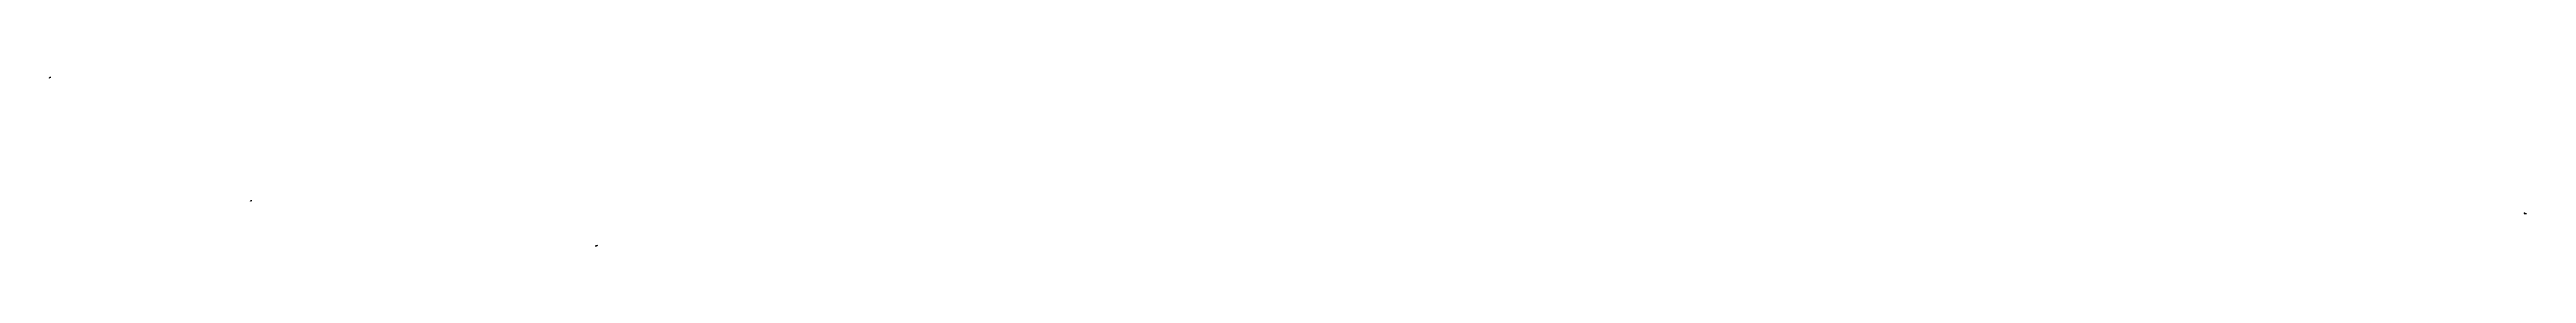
# Model space of a CAD drawing. Header units: millimetres. Extents: x 11515858 to 24947533, y -12784974 to -6116114.
# Drawn here: x 23392943 to 24947533, y -12784974 to -12678797 of the extents above; entities that cross this region are included whole.
import ezdxf
from ezdxf.enums import TextEntityAlignment as Align

# ---------------------------------------------------------------- set-up
doc = ezdxf.new("R2010")
doc.units = ezdxf.units.MM
doc.header["$LTSCALE"] = 10
for name, color, linetype in [('A2-RB-F2$0$A-SYMB', 4, 'Continuous'), ('A2-RI-F2$0$A-ROOF-DRAN', 175, 'Continuous'), ('A2-RI-F2$0$A-STRS', 50, 'Continuous'), ('A2-RI-F2$0$A-SYMB-AREA', 4, 'Continuous'), ('A2-RI-F2$0$A-SYMB-NAME', 4, 'Continuous'), ('A2-RV-F2$0$AUDIT_D_120618114340-341', 1, 'Continuous')]:
    doc.layers.add(name, color=color, linetype=linetype)
doc.styles.add('A2-RB-F2$0$XD2008', font='hzs.shx', dxfattribs={"width": 0.7, "bigfont": 'hztxt.shx'})
doc.styles.add('A2-RI-F2$0$ECADI', font='hzs.shx', dxfattribs={"width": 0.7, "bigfont": 'hztxt.shx'})

# ---------------------------------------------------------------- blocks, each defined once
blk = doc.blocks.new('A2-RV-F2')
at = {"layer": 'A2-RV-F2$0$AUDIT_D_120618114340-341', "extrusion": (5.20398e-08, 1.24815e-08, -1)}
for p, q in [((23736113, -12784767, 0), (23735402, -12784974, 0)), ((23736054, -12784669, 0), (23735409, -12784856, 0)), ((23736154, -12784765, 0), (23736054, -12784669, 0)), ((23736112, -12784621), (23736070, -12784477, 0)), ((23736070, -12784477, 0), (23736170, -12784573, 0)), ((23736112, -12784621), (23736154, -12784765, 0)), ((23736213, -12784863, 0), (23736113, -12784767, 0)), ((23736171, -12784719), (23736129, -12784575, 0)), ((23736129, -12784575, 0), (23736229, -12784671, 0)), ((23736810, -12784387, 0), (23736170, -12784573, 0)), ((23736171, -12784719), (23736213, -12784863, 0)), ((23736808, -12784503, 0), (23736229, -12784671, 0))]:
    blk.add_line(p, q, dxfattribs=at)
blk = doc.blocks.new('A2-RB-F2$0$ECADI-TAG-HGHT（国标）')
at = {"color": 1}
blk.add_line((-2, 2), (12, 2), dxfattribs=at)
at = {"color": 1, "const_width": 0.5}
blk.add_lwpolyline([(-2, 2), (0, 0), (2, 2)], dxfattribs=at)
at = {"color": 1}
blk.add_point((-1, 5), dxfattribs=at)
at = {"style": 'A2-RB-F2$0$XD2008', "width": 0.7}
blk.add_attdef('FL', text='', height=3, dxfattribs=at).set_placement((-3, 3), align=Align.RIGHT)
for tag, p in [('F.F.L.', (2, 3)), ('T.O.S.', (2, -1))]:
    blk.add_attdef(tag, p, '', height=3, dxfattribs=at)
blk = doc.blocks.new('A2-RB-F2')
at = {"layer": 'A2-RB-F2$0$A-SYMB', "xscale": 100, "yscale": 100, "zscale": 100}
blk.add_blockref('A2-RB-F2$0$ECADI-TAG-HGHT（国标）', (24946297.5, -12764610), dxfattribs=at).add_auto_attribs({'F.F.L.': '-0.020', 'T.O.S.': '-0.100', 'FL': 'F1'})
blk = doc.blocks.new('A2-RI-F2$0$5erhfh')
at = {"layer": 'A2-RI-F2$0$A-SYMB-AREA', "style": 'A2-RI-F2$0$ECADI', "width": 0.7}
blk.add_attdef('340M2', text='', height=2.5, dxfattribs=at).set_placement((0, 1), align=Align.MIDDLE_LEFT)
at = {"layer": 'A2-RI-F2$0$A-SYMB-NAME', "style": 'A2-RI-F2$0$ECADI', "width": 0.7}
blk.add_attdef('CHINESENAME', (-12, 3), '', height=4.5, dxfattribs=at)
blk = doc.blocks.new('A2-RI-F2$0$ysg')
at = {"layer": 'A2-RI-F2$0$A-ROOF-DRAN'}
blk.add_lwpolyline([(11767712, -6384718), (11767840, -6384225), (11768516, -6384225)], dxfattribs=at)
ref = blk.add_blockref('A2-RI-F2$0$5erhfh', (11769165, -6384477), dxfattribs=dict(at, xscale=100, yscale=100, zscale=100))
ref.add_attrib('CHINESENAME', 'YSG', (11767935, -6384168), dxfattribs={"layer": 'A2-RI-F2$0$A-SYMB-NAME', "height": 300, "style": 'A2-RI-F2$0$ECADI', "width": 0.7})
blk = doc.blocks.new('A2-RI-F2')
at = {"layer": 'A2-RI-F2$0$A-ROOF-DRAN'}
blk.add_lwpolyline([(23392943, -12679647), (23393071, -12679154), (23393747, -12679154)], dxfattribs=at)
blk.add_blockref('A2-RI-F2$0$ysg', (11751349, -6372040))
ref = blk.add_blockref('A2-RI-F2$0$5erhfh', (23394396, -12679407), dxfattribs=dict(at, xscale=100, yscale=100, zscale=100))
ref.add_attrib('CHINESENAME', 'YSG', (23393167, -12679098), dxfattribs={"layer": 'A2-RI-F2$0$A-SYMB-NAME', "height": 300, "style": 'A2-RI-F2$0$ECADI', "width": 0.7})
at = {"layer": 'A2-RI-F2$0$A-STRS', "linetype": 'Continuous'}
blk.add_blockref('A2-RB-F2', (0, 0), dxfattribs=at)

msp = doc.modelspace()

# ---------------------------------------------------------------- block references
for name in ['A2-RI-F2', 'A2-RB-F2', 'A2-RV-F2']:
    msp.add_blockref(name, (0, 0))

doc.saveas('drawing.dxf')
